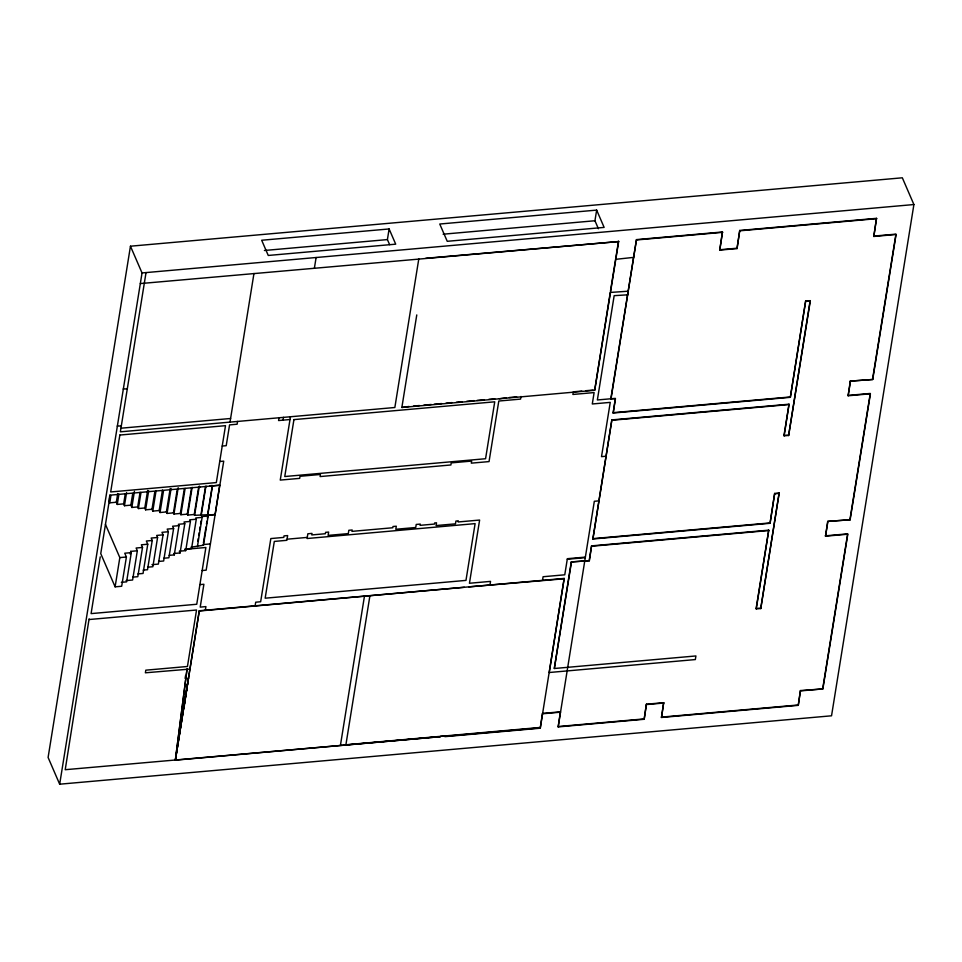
<?xml version="1.0" encoding="UTF-8"?>
<svg xmlns="http://www.w3.org/2000/svg" width="962" height="962" viewBox="0 0 962 962"><rect width="100%" height="100%" fill="white"/><g stroke="black" fill="none" stroke-linecap="round" stroke-linejoin="round"><path stroke-width="1.44" d="M184.355 705.531L188.492 677.777L175.361 760.148L440.44 736.664L65.212 769.708L89.105 618.819M130.459 246.2L48.1 757.455L59.668 784.198L831.541 715.8L913.9 204.545L902.332 177.802L130.459 246.2L142.039 272.943L59.668 784.198M109.151 499.41L109.848 495.021M100.24 556.842L91.089 613.612L196.741 604.256L205.88 547.486L185.053 549.326M146.032 272.583L120.37 431.83L394.853 407.503L418.795 258.898M169.168 555.351L174.278 554.894L173.689 553.511L180.074 552.946L179.329 551.214L185.714 550.649L185.017 549.037L191.582 548.46L191.029 547.186L203.463 545.25L208.165 516.017L207.624 514.742L194.589 515.307L194.24 514.49L187.686 515.079L187.277 514.153L180.892 514.718L180.339 513.455L173.954 514.021L173.449 512.866L167.063 513.431L166.414 511.928L160.029 512.505L159.175 510.545L152.79 511.111L151.996 509.259L145.599 509.824L144.805 507.984L138.408 508.549L137.71 506.938L131.842 507.455L130.844 505.146L124.459 505.723L123.653 503.872L117.268 504.437L116.318 502.248L109.752 502.825L110.931 495.526M116.318 502.248L117.737 493.482M117.268 504.437L118.915 494.203M123.653 503.872L125.3 493.638M124.459 505.723L126.575 492.556M121.344 582.335L126.599 581.866L131.313 552.633L124.747 553.21L126.395 557.01L121.681 586.255L115.115 586.832L119.829 557.599L105.459 524.398M130.844 505.146L132.732 493.458M131.842 507.455L134.427 491.378M137.71 506.938L140.067 492.316M130.291 554.28L130.76 551.358L137.326 550.781L132.612 580.014L126.046 580.603M138.408 508.549L141.005 492.472M144.805 507.984L147.631 490.44M145.599 509.824L148.665 490.824M137.939 573.917L143.049 573.46L147.751 544.227L141.366 544.793L142.508 547.45L137.806 576.683L132.696 577.14M151.996 509.259L154.822 491.726M152.79 511.111L156.084 490.644M147.751 567.183L152.862 566.726L157.576 537.493L151.178 538.059L152.236 540.476L147.523 569.72L143.122 570.105M159.175 510.545L162.47 490.079M160.029 512.505L163.564 490.572M166.414 511.928L170.19 488.54M158.538 561.435L163.648 560.99L168.362 531.745L161.965 532.323L163.059 534.848L158.357 564.093L151.96 564.658M167.063 513.431L171.068 488.588M173.449 512.866L177.224 489.478M173.954 514.021L178.186 487.71M174.278 554.894L178.992 525.661L172.607 526.226L173.605 528.535L168.891 557.768L163.78 558.225M180.339 513.455L184.343 488.6M180.892 514.718L185.125 488.407M180.074 552.946L184.788 523.713L184.031 521.981L190.428 521.416L185.714 550.649M187.277 514.153L191.522 487.842M187.686 515.079L192.16 487.301M194.24 514.49L198.713 486.724M194.589 515.307L199.302 486.063L199.795 487.217M191.582 548.46L196.284 519.227L195.743 517.953L202.128 517.388L197.414 546.62M200.986 514.73L205.459 486.964M201.226 515.307L205.94 486.075L206.193 486.652M197.775 541.426L198.244 538.504M198.713 535.581L199.194 532.659M199.663 529.737L200.132 526.815M200.601 523.893L201.07 520.971M207.624 514.742L212.325 485.509L209.776 485.738M203.391 543.097L205.988 527.02M206.457 524.098L206.926 521.176M207.395 518.241L207.876 515.319L215.103 514.682L219.709 485.221L212.482 485.858L207.768 515.091L215.007 514.454M185.113 678.414L185.57 675.564M199.29 610.762L175.361 760.148L187.025 669.107L175.361 760.148L199.29 610.762L564.189 578.427L549.23 672.51L695.334 659.571L695.923 655.952L554.316 668.506L571.272 561.916L589.381 560.666L571.272 561.916M230.014 422.114L253.956 273.497M205.339 610.221L205.916 606.601L200.216 607.118L203.896 584.271L199.892 584.619M237.578 421.44L237.121 424.218L229.569 424.891L226.214 445.695L222.222 446.055M279.016 417.773L278.571 420.55L290.007 419.528M283.044 420.153L283.489 417.376M255.134 605.807L255.712 602.2L260.654 601.755L270.839 538.564L283.778 537.409L284.03 535.882L287.638 535.569L286.88 540.307L274.314 541.426L265.163 598.196L465.969 580.399L475.108 523.629L307.082 538.516L307.852 533.778L312.001 533.405L311.76 534.932L325.36 533.73L325.577 532.347L328.643 532.07L328.102 535.401L348.304 533.609L348.833 530.278L352.176 529.99L351.948 531.373L392.785 527.753L392.989 526.503L396.296 526.214L395.803 529.268L415.74 527.501L416.233 524.446L420.274 524.086L420.069 525.336L434.487 524.062L434.656 522.955L436.52 522.787L436.075 525.565L455.471 523.845L455.916 521.067L458.321 520.851L458.14 521.969L479.617 520.057L469.444 583.261L490.536 581.385L489.959 585.004M290.452 416.75L280.255 480.086L299.675 478.367L300.012 476.286L320.43 474.47L320.093 476.563L450.889 464.971L451.226 462.89L471.645 461.075L471.308 463.155L489.045 461.592L498.797 401.034L520.574 399.098L521.007 396.464M314.394 268.145L316.113 257.515M389.61 244.661L387.409 239.586L389.117 228.956L261.676 240.247L268.254 255.459L395.707 244.168L389.117 228.956M340.44 745.285L364.466 596.115M369.937 595.634L345.899 744.792L540.187 727.452M140.32 283.574L618.662 241.546L594.696 390.283L401.863 407.467L416.774 314.923M800.6 690.896L822.871 688.924L800.444 690.56L798.268 705.35L661.495 717.472L663.672 702.681L646.404 704.208L644.179 719.275L558.176 726.899L560.401 711.832L542.436 713.419L540.259 728.21L444.937 736.651L444.853 735.894L440.343 736.423M598.4 228.728L594.949 220.743L596.656 210.113L439.754 224.026L447.246 241.306L604.136 227.405L596.656 210.113M542.508 580.339L543.097 576.731L564.766 574.807L567.364 558.694L585.329 557.106M573.316 391.823L572.883 394.468L594.119 392.58L592.291 403.98L610.245 402.381L601.515 456.637L606 456.241M540.259 728.21L564.189 578.427M628.366 291.197L610.257 292.448L594.696 390.283M610.485 290.993L618.518 241.197M554.316 668.506L571.428 562.253M558.176 726.899L594.324 501.274L598.809 500.877M872.726 379.485L850.3 381.108L872.726 379.485L896.079 234.487L873.809 236.46L876.514 218.338L739.742 230.459L737.024 248.581L719.756 250.108L722.474 231.986L636.471 239.61L610.834 398.773L615.476 398.713L613.167 413.023L790.343 397.318L805.663 300.974L810.305 300.926L788.624 435.521L783.982 435.57L789.032 404.208L611.856 419.901L592.881 538.997L770.057 523.292L774.663 493.434L779.148 493.037L760.75 608.573L756.108 608.621L768.746 530.17L591.57 545.875L589.237 560.317M610.978 399.11L636.471 239.61M613.167 413.023L615.331 398.376L597.366 399.964L614.165 295.659L627.789 294.817M589.381 560.666L591.57 545.875M592.881 538.997L611.856 419.901M644.179 719.275L646.404 704.208M719.756 250.108L722.474 231.986M661.495 717.472L663.672 702.681M737.024 248.581L739.742 230.459M770.057 523.292L774.663 493.434M790.343 397.318L805.663 300.974M756.252 608.97L768.746 530.17M784.126 435.918L789.032 404.208M760.75 608.573L779.148 493.037M788.624 435.521L810.16 300.577M798.268 705.35L800.444 690.56M822.871 688.924L847.799 534.211L825.516 536.183L827.693 521.392L850.119 519.757L827.693 521.392M850.119 519.757L870.418 393.783L848.135 395.767L850.3 381.108M873.809 236.46L876.514 218.338M825.516 536.183L827.849 521.741M848.135 395.767L850.444 381.457M822.726 688.588L847.654 533.862L825.372 535.834M849.975 519.42L870.273 393.446L847.991 395.418M872.57 379.136L895.935 234.139L873.652 236.111M443.121 234.199L594.949 220.743M264.406 250.481L387.409 239.586M142.039 272.943L913.9 204.545M618.662 241.546L425.805 258.273M636.628 239.947L722.618 232.335M739.898 230.796L876.671 218.675M633.609 257.383L615.8 259.319M719.612 249.759L736.88 248.232M805.819 301.322L810.305 300.926M127.297 388.888L123.196 389.009M121.32 425.95L117.232 426.07M120.959 428.21L230.591 418.494M409.103 406.457L401.863 407.467M413.528 406.06L419.444 405.531M423.881 405.134L431.265 404.473M434.223 404.208L441.606 403.547M446.031 403.15L451.948 402.621M456.373 402.224L462.289 401.695M466.714 401.298L474.11 400.637M477.056 400.372L484.451 399.711M488.876 399.314L494.793 398.785M506.481 397.751L499.374 398.737M509.391 397.486L516.654 396.849M574.723 391.702L581.806 391.077M586.05 390.692L593.133 390.067M613.022 412.674L790.199 396.981M612.012 420.25L789.189 404.545M219.733 461.495L223.725 461.135L206.169 570.165L202.164 570.526M783.982 435.57L788.479 435.173M208.165 516.017L201.779 516.582L202.128 517.388M196.284 519.227L189.73 519.805L190.428 521.416M184.788 523.713L178.391 524.278L178.992 525.661M173.605 528.535L167.208 529.1L168.362 531.745M163.059 534.848L156.674 535.425L157.576 537.493M152.236 540.476L146.356 541.005L147.751 544.227M142.508 547.45L136.123 548.015L137.326 550.781M774.807 493.783L779.304 493.386M203.162 544.564L210.389 543.915M287.061 539.201L307.263 537.409M119.829 557.599L126.395 557.01M592.724 538.648L769.901 522.943M591.714 546.224L768.891 530.519M567.279 559.247L585.233 557.659M89.406 619.504L196.537 610.016L187.446 666.486L145.803 670.177L145.382 672.799L190.031 669.071M199.387 610.99L464.369 587.265M564.333 578.763L468.855 586.868M756.108 608.621L760.593 608.224M542.592 713.768L560.545 712.169M646.548 704.557L663.828 703.018M444.781 736.315L540.115 727.861M661.351 717.123L798.123 705.002M558.032 726.55L644.035 718.927M219.709 485.221L110.173 495.165L100.757 553.631L115.115 586.832M108.91 500.865L109.752 502.825M130.76 551.358L131.313 552.633M119.853 435.04L110.69 491.955L216.33 482.587L225.505 425.673L119.853 435.04M293.939 419.612L284.764 476.527L485.569 458.73L494.733 401.815L293.939 419.612"/></g></svg>
